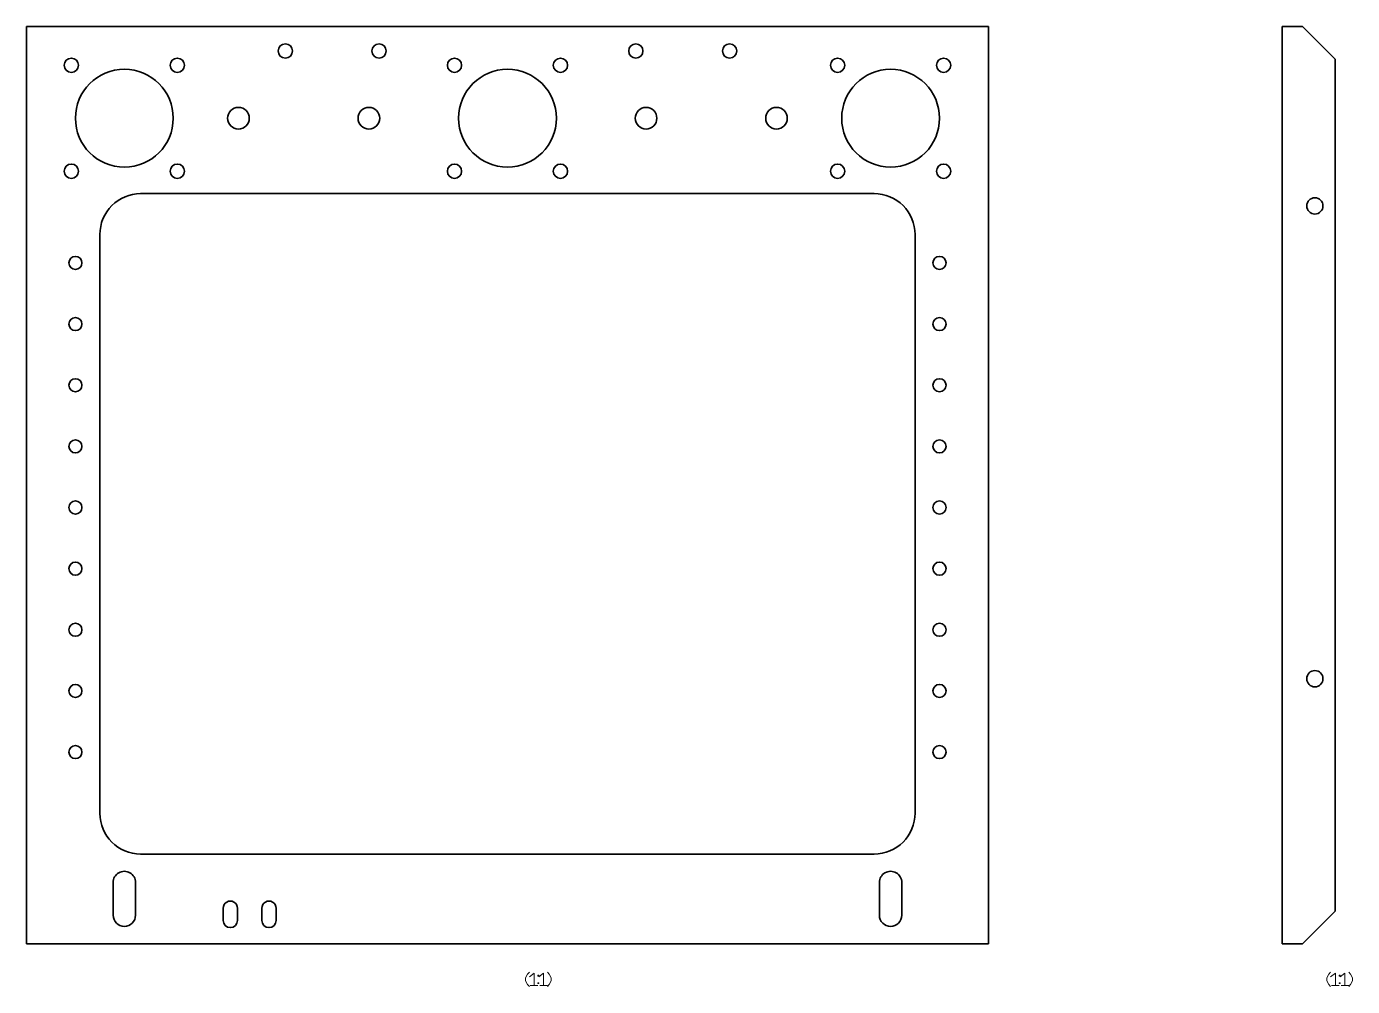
# Model space of a CAD drawing. Extents: x 38 to 364, y 17 to 252.
import ezdxf

# ---------------------------------------------------------------- set-up
doc = ezdxf.new("R2010")
doc.units = 0

msp = doc.modelspace()

# ---------------------------------------------------------------- linework, layer by layer
at = {"color": 7, "lineweight": 35}
for p, q in [((38.349976, 252.370621), (274.349976, 252.370621)), ((38.349976, 252.370621), (38.349976, 27.370621)), ((274.349976, 252.370621), (274.349976, 27.370621)), ((346.436432, 252.370621), (346.436432, 27.370621)), ((359.436432, 244.370621), (359.436432, 35.370621)), ((56.349976, 201.370621), (56.349976, 59.370621)), ((256.349976, 59.370621), (256.349976, 201.370621)), ((246.349976, 49.370621), (66.349976, 49.370621)), ((274.349976, 27.370621), (38.349976, 27.370621))]:
    msp.add_line(p, q, dxfattribs=at)
at = {"color": 7, "lineweight": 35, "ltscale": 0.125}
for p, q in [((346.436432, 252.370621), (351.436432, 252.370621)), ((346.436432, 27.370621), (351.436432, 27.370621))]:
    msp.add_line(p, q, dxfattribs=at)
at = {"color": 7, "lineweight": 35, "ltscale": 0.282843}
for p, q in [((351.436432, 252.370621), (359.436432, 244.370621)), ((359.436432, 35.370621), (351.436432, 27.370621))]:
    msp.add_line(p, q, dxfattribs=at)
at = {"color": 1, "lineweight": 35}
msp.add_line((66.349976, 211.370621), (246.349976, 211.370621), dxfattribs=at)
at = {"color": 7, "lineweight": 35, "ltscale": 0.2}
for p, q in [((59.599976, 42.370621), (59.599976, 34.370621)), ((65.099976, 42.370621), (65.099976, 34.370621)), ((247.599976, 42.370621), (247.599976, 34.370621)), ((253.099976, 42.370621), (253.099976, 34.370621))]:
    msp.add_line(p, q, dxfattribs=at)
at = {"color": 7, "lineweight": 35, "ltscale": 0.075}
for p, q in [((86.599976, 36.072823), (86.599976, 33.072823)), ((90.099976, 36.072823), (90.099976, 33.072823)), ((96.099976, 36.072823), (96.099976, 33.072823)), ((99.599976, 36.072823), (99.599976, 33.072823))]:
    msp.add_line(p, q, dxfattribs=at)
at = {"color": 7, "lineweight": 13}
for points in [[(161.716644, 16.870621), (161.249969, 17.337288), (160.78331, 18.27062), (160.78331, 18.970621), (161.249969, 19.903954), (161.716644, 20.370621)], [(162.883316, 17.103954), (162.883316, 20.137287), (161.716644, 19.203955)], [(165.216644, 17.103954), (165.216644, 20.137287), (164.049973, 19.203955)], [(166.149979, 16.870621), (166.616638, 17.337288), (167.083313, 18.27062), (167.083313, 18.970621), (166.616638, 19.903954), (166.149979, 20.370621)], [(358.303101, 16.870621), (357.836426, 17.337288), (357.369751, 18.27062), (357.369751, 18.970621), (357.836426, 19.903954), (358.303101, 20.370621)], [(359.469757, 17.103954), (359.469757, 20.137287), (358.303101, 19.203955)], [(361.803101, 17.103954), (361.803101, 20.137287), (360.636444, 19.203955)], [(362.73642, 16.870621), (363.203094, 17.337288), (363.669769, 18.27062), (363.669769, 18.970621), (363.203094, 19.903954), (362.73642, 20.370621)], [(161.949982, 17.103954), (163.816635, 17.103954)], [(164.28331, 17.103954), (166.149979, 17.103954)], [(358.536438, 17.103954), (360.403107, 17.103954)], [(360.869751, 17.103954), (362.73642, 17.103954)]]:
    msp.add_lwpolyline(points, dxfattribs=at)
for points in [[(163.816635, 19.437286), (164.049973, 19.437286), (164.049973, 19.67062), (163.816635, 19.67062)], [(360.403107, 19.437286), (360.636444, 19.437286), (360.636444, 19.67062), (360.403107, 19.67062)], [(163.816635, 17.570621), (164.049973, 17.570621), (164.049973, 17.803953), (163.816635, 17.803953)], [(360.403107, 17.570621), (360.636444, 17.570621), (360.636444, 17.803953), (360.403107, 17.803953)]]:
    msp.add_lwpolyline(points, close=True, dxfattribs=at)
at = {"color": 7, "lineweight": 35}
for centre, radius in [((101.849976, 246.370621), 1.75), ((124.849976, 246.370621), 1.75), ((187.849976, 246.370621), 1.75), ((210.849976, 246.370621), 1.75), ((62.349976, 229.870621), 12), ((156.349976, 229.870621), 12), ((250.349976, 229.870621), 12), ((90.349976, 229.870621), 2.65), ((122.349976, 229.870621), 2.65), ((190.349976, 229.870621), 2.65), ((222.349976, 229.870621), 2.65), ((354.436432, 208.370621), 2), ((50.349602, 194.370621), 1.6), ((262.350342, 194.370621), 1.6), ((50.349602, 179.370621), 1.6), ((262.350342, 179.370621), 1.6), ((50.349602, 164.370621), 1.6), ((262.350342, 164.370621), 1.6), ((50.349602, 149.370621), 1.6), ((262.350342, 149.370621), 1.6), ((50.349602, 134.370621), 1.6), ((262.350342, 134.370621), 1.6), ((50.349602, 119.370621), 1.6), ((262.350342, 119.370621), 1.6), ((50.349602, 104.370621), 1.6), ((262.350342, 104.370621), 1.6), ((354.436432, 92.370621), 2), ((50.349602, 89.370621), 1.6), ((262.350342, 89.370621), 1.6), ((50.349602, 74.370621), 1.6), ((262.350342, 74.370621), 1.6)]:
    msp.add_circle(centre, radius, dxfattribs=at)
at = {"color": 1, "lineweight": 35}
for centre in [(49.349976, 242.870621), (75.349976, 242.870621), (143.349976, 242.870621), (169.349976, 242.870621), (237.349976, 242.870621), (263.349976, 242.870621), (49.349976, 216.870621), (75.349976, 216.870621), (143.349976, 216.870621), (169.349976, 216.870621), (237.349976, 216.870621), (263.349976, 216.870621)]:
    msp.add_circle(centre, 1.75, dxfattribs=at)
for centre, start, end in [((66.349976, 201.370621), 90.000003, 180.000005), ((246.349976, 201.370621), 0, 90.000003)]:
    msp.add_arc(centre, 10, start, end, dxfattribs=at)
at = {"color": 7, "lineweight": 35}
for centre, radius, start, end in [((66.349976, 59.370621), 10, 180.000005, 269.999997), ((246.349976, 59.370621), 10, 269.999997, 360), ((62.349976, 42.370621), 2.75, 0, 180.000005), ((250.349976, 42.370621), 2.75, 0, 180.000005), ((88.349976, 36.072823), 1.75, 0, 180.000005), ((97.849976, 36.072823), 1.75, 0, 180.000005), ((62.349976, 34.370621), 2.75, 180.000005, 360), ((88.349976, 33.072823), 1.75, 180.000005, 360), ((97.849976, 33.072823), 1.75, 180.000005, 360), ((250.349976, 34.370621), 2.75, 180.000005, 360)]:
    msp.add_arc(centre, radius, start, end, dxfattribs=at)

doc.saveas('drawing.dxf')
